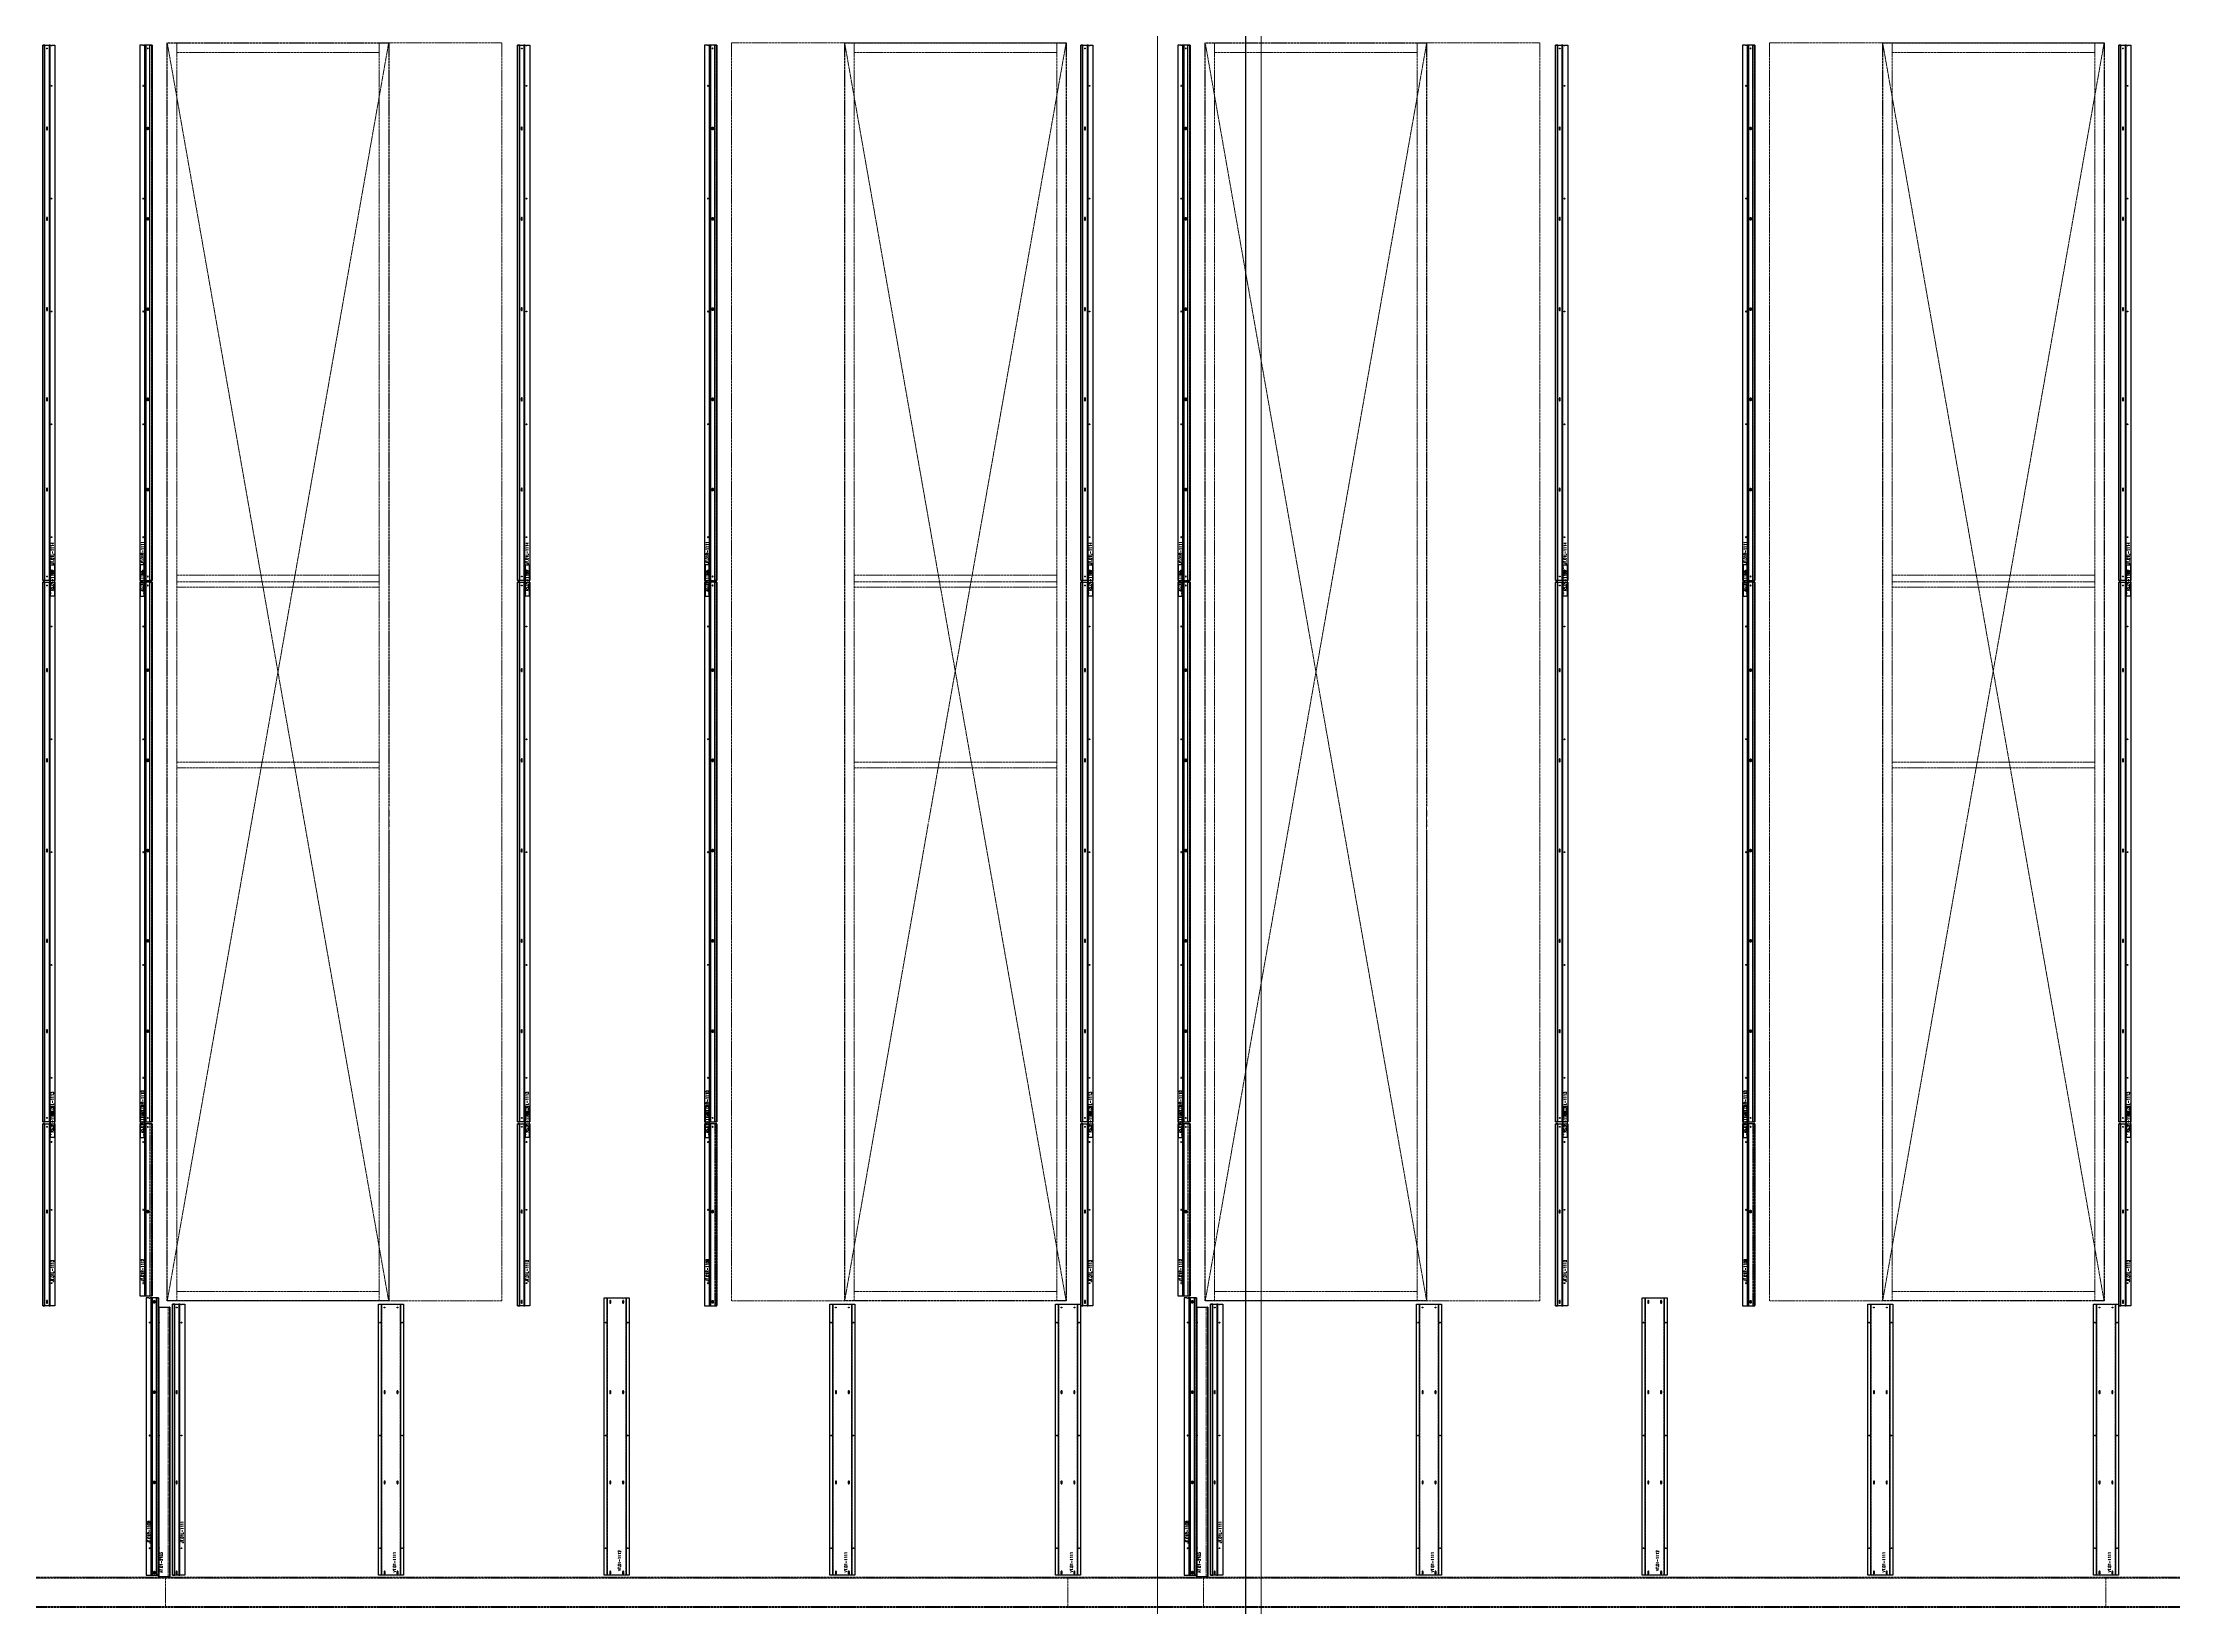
# Model space of a CAD drawing. Header units: inches. Extents: x 1191 to 4278, y -4365 to 1348.
# Drawn here: x 2783 to 3350, y -157 to 259 of the extents above; entities that cross this region are included whole.
import ezdxf

# ---------------------------------------------------------------- set-up
doc = ezdxf.new("R2010")
doc.units = ezdxf.units.IN
doc.header["$MEASUREMENT"] = 0
for name, pattern in [('NBK_Center', [0.541667, 0.333333, -0.0625, 0.083333, -0.0625]), ('NBK_Center2', [0.270833, 0.166667, -0.03125, 0.041667, -0.03125]), ('NBK_Hidden', [0.125, 0.083333, -0.041667]), ('NBK_Hidden2', [0.0625, 0.041667, -0.020833])]:
    doc.linetypes.add(name, pattern=pattern)
doc.layers.get('Defpoints').update_dxf_attribs({"color": 250, "lineweight": 0})
for name, color, linetype, lineweight in [('!Bracket', 11, 'Continuous', 25), ('!Clip - bent', 20, 'Continuous', 25), ('!Dimension', 50, 'Continuous', 5), ('!Extrusion', 140, 'Continuous', 25), ('!Flashing', 40, 'Continuous', 25), ('!Linetype_Center', 220, 'NBK_Center', 9), ('!Linetype_Center2', 222, 'NBK_Center2', 9), ('!Linetype_Hidden', 210, 'NBK_Hidden', 9), ('!Misc2', 252, 'NBK_Hidden2', 5)]:
    doc.layers.add(name, color=color, linetype=linetype, lineweight=lineweight)
doc.styles.add('Romans', font='romans.shx', dxfattribs={"width": 0.8})

# ---------------------------------------------------------------- blocks, each defined once
blk = doc.blocks.new('A$C5F0FBCA1')
at = {"lineweight": 30}
for p, q in [((-1151.5, 193.5), (-1151.5, 528)), ((-1151.5, 528), (-1092.63, 528)), ((-1092.63, 528), (-1092.63, 324.78)), ((-971.38, 193.5), (-971.38, 528)), ((-971.38, 528), (-912.5, 528)), ((-912.5, 528), (-912.5, 193.5)), ((-875.5, 193.5), (-875.5, 528)), ((-875.5, 528), (-816.63, 528)), ((-816.63, 528), (-816.63, 324.78)), ((-695.38, 193.5), (-695.38, 528)), ((-695.38, 528), (-636.5, 528)), ((-636.5, 528), (-636.5, 193.5)), ((-1092.63, 324.02), (-1092.63, 322.23)), ((-816.63, 324.02), (-816.63, 322.23)), ((-1092.63, 321.48), (-1092.63, 319.5)), ((-1092.63, 318.75), (-1092.63, 193.5)), ((-816.63, 321.48), (-816.63, 319.5)), ((-816.63, 318.75), (-816.63, 193.5)), ((-1092.63, 193.5), (-1151.5, 193.5)), ((-912.5, 193.5), (-971.38, 193.5)), ((-816.63, 193.5), (-875.5, 193.5)), ((-636.5, 193.5), (-695.38, 193.5))]:
    blk.add_line(p, q, dxfattribs=at)
for p, q in [((-1151.5, 193.5), (-1092.63, 528)), ((-1151.5, 528), (-1092.63, 193.5)), ((-971.38, 528), (-912.5, 193.5)), ((-949.08, 320.81), (-912.5, 528)), ((-875.5, 193.5), (-816.63, 528)), ((-875.5, 528), (-816.63, 193.5)), ((-695.38, 528), (-636.5, 193.5)), ((-673.08, 320.81), (-636.5, 528)), ((-971.38, 193.5), (-949.13, 320.54)), ((-695.38, 193.5), (-673.13, 320.54))]:
    blk.add_line(p, q)
blk = doc.blocks.new('A$C5F5DB627')
for p, q in [((1416.5, 746.4), (1505.5, 746.4)), ((1416.5, 411.9), (1416.5, 746.4)), ((1419, 411.9), (1419, 746.4)), ((1419, 743.9), (1472.87, 743.9)), ((1472.87, 746.4), (1472.87, 411.9)), ((1475.37, 746.4), (1475.37, 411.9)), ((1505.5, 746.4), (1505.5, 411.9)), ((1566.5, 746.4), (1655.5, 746.4)), ((1566.5, 411.9), (1566.5, 746.4)), ((1596.62, 411.9), (1596.62, 746.4)), ((1599.12, 746.4), (1599.12, 411.9)), ((1653, 743.9), (1599.12, 743.9)), ((1653, 746.4), (1653, 411.9)), ((1655.5, 746.4), (1655.5, 411.9)), ((1692.5, 411.9), (1692.5, 746.4)), ((1692.5, 746.4), (1781.5, 746.4)), ((1695, 411.9), (1695, 746.4)), ((1695, 743.9), (1748.87, 743.9)), ((1748.87, 746.4), (1748.87, 411.9)), ((1751.37, 746.4), (1751.37, 411.9)), ((1781.5, 746.4), (1781.5, 411.9)), ((1842.5, 746.4), (1931.5, 746.4)), ((1842.5, 411.9), (1842.5, 746.4)), ((1872.62, 411.9), (1872.62, 746.4)), ((1875.12, 411.9), (1875.12, 746.4)), ((1929, 743.9), (1875.12, 743.9)), ((1929, 746.4), (1929, 411.9)), ((1931.5, 746.4), (1931.5, 411.9)), ((1419, 604.9), (1472.87, 604.9)), ((1419, 603.15), (1472.87, 603.15)), ((1472.87, 601.65), (1419, 601.65)), ((1653, 604.9), (1599.12, 604.9)), ((1599.12, 603.15), (1653, 603.15)), ((1653, 601.65), (1599.12, 601.65)), ((1929, 604.9), (1875.12, 604.9)), ((1875.12, 603.15), (1929, 603.15)), ((1929, 601.65), (1875.12, 601.65)), ((1419, 555.15), (1472.87, 555.15)), ((1472.87, 553.65), (1419, 553.65)), ((1599.12, 555.15), (1653, 555.15)), ((1653, 553.65), (1599.12, 553.65)), ((1875.12, 555.15), (1929, 555.15)), ((1929, 553.65), (1875.12, 553.65)), ((1472.87, 414.4), (1419, 414.4)), ((1599.12, 414.4), (1653, 414.4)), ((1748.87, 414.4), (1695, 414.4)), ((1875.12, 414.4), (1929, 414.4)), ((1505.5, 411.9), (1416.5, 411.9)), ((1655.5, 411.9), (1566.5, 411.9)), ((1781.5, 411.9), (1692.5, 411.9)), ((1931.5, 411.9), (1842.5, 411.9)), ((2626.05, 338.4), (-69.69, 338.4)), ((2592, 338.15), (588, 338.15)), ((1416, 330.4), (1416, 338.4)), ((1656, 330.4), (1656, 338.4)), ((1692, 330.4), (1692, 338.4)), ((1932, 330.4), (1932, 338.4)), ((2592, 330.65), (588, 330.65)), ((2592, 330.4), (588, 330.4))]:
    blk.add_line(p, q)
blk = doc.blocks.new('WEEP HOLE')
at = {"layer": '!Linetype_Center'}
for p, q in [((-0.22, 0.37), (0.22, 0.37)), ((0, 0.83), (0, -0.08))]:
    blk.add_line(p, q, dxfattribs=at)
at = {"color": 0}
blk.add_lwpolyline([(-0.14, 0.61), (-0.14, 0.14, 0.414214), (0, 0, 0.414214), (0.14, 0.14), (0.14, 0.61, 0.414214), (0, 0.75, 0.414214)], format="xyb", close=True, dxfattribs=at)
blk = doc.blocks.new('TAP HOLE_5mm')
at = {"layer": '!Linetype_Center2'}
for points in [[(-0.18, 0), (0.18, 0)], [(0, 0.18), (0, -0.18)]]:
    blk.add_lwpolyline(points, dxfattribs=at)
blk.add_circle((0, 0), 0.101)
blk = doc.blocks.new('SECTION CLEAR HOLE 1')
at = {"layer": '!Linetype_Center2'}
blk.add_line((-0.33, 0, 0), (0.26, 0, 0), dxfattribs=at)
at = {"layer": '!Misc2'}
blk.add_lwpolyline([(-0.12, 0.1), (0, 0.1), (0, -0.1), (-0.12, -0.1)], close=True, dxfattribs=at)
blk = doc.blocks.new('SLOTTED SECTION1')
at = {"layer": '!Linetype_Center2'}
blk.add_lwpolyline([(-0.24, 0), (0.12, 0)], dxfattribs=at)
at = {"layer": '!Misc2'}
blk.add_lwpolyline([(-0.12, 0.47), (0, 0.47), (0, -0.47), (-0.12, -0.47)], close=True, dxfattribs=at)
blk = doc.blocks.new('SLOTTED HOLE 1')
at = {"layer": '!Linetype_Center'}
for p, q in [((0, 0.55), (0, -0.55)), ((-0.22, 0), (0.22, 0))]:
    blk.add_line(p, q, dxfattribs=at)
at = {"color": 0}
blk.add_lwpolyline([(-0.14, 0.33), (-0.14, -0.33, 0.414214), (0, -0.47, 0.414214), (0.14, -0.33), (0.14, 0.33, 0.414214), (0, 0.47, 0.414214)], format="xyb", close=True, dxfattribs=at)
blk = doc.blocks.new('SL.01-1101')
at = {"layer": '!Bracket'}
for points in [[(4.65, -1.3), (4.65, -0.12), (-3.67, -0.12), (-3.67, -1.3)], [(-3.67, -1.3), (-3.67, -1.18), (4.65, -1.18), (4.65, -1.3)]]:
    blk.add_lwpolyline(points, close=True, dxfattribs=at)
at = {"layer": '!Dimension', "xscale": -1, "rotation": 270}
for name, p in [('SECTION CLEAR HOLE 1', (-2.88, -1.18)), ('SECTION CLEAR HOLE 1', (-1.3, -1.18)), ('SLOTTED SECTION1', (2.15, -1.18)), ('SLOTTED SECTION1', (3.73, -1.18))]:
    blk.add_blockref(name, p, dxfattribs=at)
at = {"layer": '!Extrusion', "xscale": -1, "rotation": 270}
blk.add_blockref('TAP HOLE_5mm', (-2.09, -0.83), dxfattribs=at)
at = {"layer": '!Extrusion', "linetype": 'NBK_Hidden', "xscale": -1, "rotation": 270}
blk.add_blockref('SLOTTED HOLE 1', (2.75, -0.83), dxfattribs=at)
at = {"layer": 'Defpoints', "color": 30, "insert": (0.32, -0.6), "char_height": 0.75, "width": 1.65, "attachment_point": 5, "style": 'Romans'}
blk.add_mtext('AS.01-1101', dxfattribs=at)
blk = doc.blocks.new('JT.01R-1112-')
at = {"layer": '!Extrusion'}
blk.add_lwpolyline([(-2.22, 45.77, -1), (-2.5, 45.77), (-3.25, 45.77), (-3.25, 0), (0, 0), (0, 45.77)], format="xyb", close=True, dxfattribs=at)
blk.add_lwpolyline([(-1.69, 45.77), (-1.69, 0), (-1.95, 0), (-1.95, 45.77), (-1.95, 0), (-1.87, 0), (-1.87, 45.77)], dxfattribs=at)
at = {"layer": '!Extrusion', "linetype": 'NBK_Hidden'}
blk.add_lwpolyline([(-0.57, 45.77), (-0.57, 0), (0, 0), (0, 45.77), (0, 0), (-0.08, 0), (-0.08, 45.77)], dxfattribs=at)
at = {"layer": '!Extrusion', "xscale": -1}
for name, p in [('TAP HOLE_5mm', (-2.36, 40.93)), ('TAP HOLE_5mm', (-1.13, 44.94)), ('TAP HOLE_5mm', (-2.36, 22.91)), ('WEEP HOLE', (-1.13, 22.06)), ('TAP HOLE_5mm', (-2.36, 3.38))]:
    blk.add_blockref(name, p, dxfattribs=at)
at = {"color": 144, "rotation": 90}
blk.add_blockref('SL.01-1101', (-3.25, 45.77), dxfattribs=at)
at = {"layer": 'Defpoints', "color": 5, "insert": (-2.54, 6.85), "char_height": 0.75, "width": 1.65, "attachment_point": 5, "rotation": 90, "style": 'Romans'}
blk.add_mtext('JT.01R-1112', dxfattribs=at)
blk = doc.blocks.new('JT.01R-1110-')
at = {"layer": '!Extrusion'}
blk.add_lwpolyline([(0, 0), (0, 143.5), (-2.22, 143.5, -1), (-2.5, 143.5), (-3.25, 143.5), (-3.25, 0)], format="xyb", close=True, dxfattribs=at)
for points in [[(-1.95, 0), (-1.95, 143.5), (-1.69, 143.5), (-1.69, 0)], [(-0.57, 0), (-0.57, 143.5), (0, 143.5), (0, 0)]]:
    blk.add_lwpolyline(points, close=True, dxfattribs=at)
at = {"layer": '!Extrusion', "linetype": 'NBK_Hidden'}
for points in [[(-1.95, 0), (-1.95, 143.5), (-1.87, 143.5), (-1.87, 0)], [(-0.08, 0), (-0.08, 143.5), (0, 143.5), (0, 0)]]:
    blk.add_lwpolyline(points, close=True, dxfattribs=at)
at = {"layer": '!Extrusion', "xscale": -1}
for name, p in [('TAP HOLE_5mm', (-1.13, 142.67)), ('TAP HOLE_5mm', (-2.36, 131.75)), ('WEEP HOLE', (-1.13, 119.78)), ('TAP HOLE_5mm', (-2.36, 101.75)), ('WEEP HOLE', (-1.13, 95.78)), ('TAP HOLE_5mm', (-2.36, 71.75)), ('WEEP HOLE', (-1.13, 71.78)), ('WEEP HOLE', (-1.13, 47.78)), ('TAP HOLE_5mm', (-2.36, 41.75)), ('WEEP HOLE', (-1.13, 23.78)), ('TAP HOLE_5mm', (-2.36, 11.75)), ('TAP HOLE_5mm', (-1.13, 1.06))]:
    blk.add_blockref(name, p, dxfattribs=at)
at = {"color": 144, "rotation": 90}
blk.add_blockref('SL.01-1101', (-3.25, 143.5), dxfattribs=at)
at = {"layer": 'Defpoints', "color": 5, "insert": (-2.54, 5.38), "char_height": 0.75, "width": 1.65, "attachment_point": 5, "rotation": 90, "style": 'Romans'}
blk.add_mtext('JT.01R-1110', dxfattribs=at)
blk = doc.blocks.new('AS.01-1100')
at = {"layer": '!Bracket'}
for points in [[(-1.3, 4.65), (-0.12, 4.65), (-0.12, -3.67), (-1.3, -3.67)], [(-1.3, -3.67), (-1.18, -3.67), (-1.18, 4.65), (-1.3, 4.65)]]:
    blk.add_lwpolyline(points, close=True, dxfattribs=at)
at = {"layer": '!Dimension'}
for name, p in [('SLOTTED SECTION1', (-1.18, 3.73)), ('SLOTTED SECTION1', (-1.18, 2.15)), ('SECTION CLEAR HOLE 1', (-1.18, -1.3)), ('SECTION CLEAR HOLE 1', (-1.18, -2.88))]:
    blk.add_blockref(name, p, dxfattribs=at)
at = {"layer": '!Extrusion', "linetype": 'NBK_Hidden'}
blk.add_blockref('SLOTTED HOLE 1', (-0.83, 2.75), dxfattribs=at)
at = {"layer": '!Extrusion', "rotation": 360}
blk.add_blockref('TAP HOLE_5mm', (-0.83, -2.09), dxfattribs=at)
at = {"layer": 'Defpoints', "color": 30, "insert": (-0.71, 0.49), "char_height": 0.75, "width": 1.65, "attachment_point": 5, "rotation": 90, "style": 'Romans'}
blk.add_mtext('AS.01-1100', dxfattribs=at)
blk = doc.blocks.new('JT.01L-1113')
at = {"layer": '!Extrusion'}
blk.add_lwpolyline([(0, 0), (0, 143.5), (2.22, 143.5, 1), (2.5, 143.5), (3.25, 143.5), (3.25, 0)], format="xyb", close=True, dxfattribs=at)
at = {"layer": '!Extrusion', "linetype": 'NBK_Hidden'}
for points in [[(0.08, 0), (0.08, 143.5), (0, 143.5), (0, 0)], [(1.95, 0), (1.95, 143.5), (1.87, 143.5), (1.87, 0)]]:
    blk.add_lwpolyline(points, close=True, dxfattribs=at)
at = {"layer": '!Extrusion'}
for points in [[(0.57, 0), (0.57, 143.5), (0, 143.5), (0, 0)], [(1.95, 0), (1.95, 143.5), (1.69, 143.5), (1.69, 0)]]:
    blk.add_lwpolyline(points, close=True, dxfattribs=at)
at = {"layer": '!Dimension'}
blk.add_blockref('AS.01-1100', (3.25, 143.5), dxfattribs=at)
at = {"layer": '!Extrusion', "rotation": 360}
for p in [(1.13, 142.67), (2.36, 131.75), (2.36, 101.75), (2.36, 71.75), (2.36, 41.75), (2.36, 11.75), (1.13, 1.06)]:
    blk.add_blockref('TAP HOLE_5mm', p, dxfattribs=at)
at = {"layer": '!Extrusion'}
for p in [(1.13, 119.78), (1.13, 95.78), (1.13, 71.78), (1.13, 47.78), (1.13, 23.78)]:
    blk.add_blockref('WEEP HOLE', p, dxfattribs=at)
at = {"layer": 'Defpoints', "color": 2, "insert": (2.54, 5.08), "char_height": 0.75, "width": 1.65, "attachment_point": 5, "rotation": 90, "style": 'Romans'}
blk.add_mtext('JT.01L-1113', dxfattribs=at)
blk = doc.blocks.new('JT.01L-1114')
at = {"layer": '!Extrusion'}
blk.add_lwpolyline([(-3.25, 0), (-3.25, 142.35), (-1.02, 142.35, 1), (-0.75, 142.35), (0, 142.35), (0, 0)], format="xyb", close=True, dxfattribs=at)
at = {"layer": '!Extrusion', "linetype": 'NBK_Hidden'}
for points in [[(-3.17, 0), (-3.17, 142.35), (-3.25, 142.35), (-3.25, 0)], [(-1.3, 0), (-1.3, 142.35), (-1.38, 142.35), (-1.38, 0)]]:
    blk.add_lwpolyline(points, close=True, dxfattribs=at)
at = {"layer": '!Extrusion'}
for points in [[(-2.68, 0), (-2.68, 142.35), (-3.25, 142.35), (-3.25, 0)], [(-1.3, 0), (-1.3, 142.35), (-1.56, 142.35), (-1.56, 0)]]:
    blk.add_lwpolyline(points, close=True, dxfattribs=at)
at = {"layer": '!Extrusion', "rotation": 360}
for p in [(-2.12, 141.48), (-0.89, 131.52), (-0.89, 101.52), (-0.89, 71.52), (-0.89, 41.52), (-0.89, 11.52), (-2.12, 1.06)]:
    blk.add_blockref('TAP HOLE_5mm', p, dxfattribs=at)
at = {"layer": '!Extrusion'}
for p in [(-2.12, 119.78), (-2.12, 95.78), (-2.12, 71.78), (-2.12, 47.78), (-2.12, 23.78)]:
    blk.add_blockref('WEEP HOLE', p, dxfattribs=at)
at = {"layer": 'Defpoints', "color": 2, "insert": (-0.71, 7.17), "char_height": 0.75, "width": 1.65, "attachment_point": 5, "rotation": 90, "style": 'Romans'}
blk.add_mtext('JT.01L-1114', dxfattribs=at)
blk = doc.blocks.new('JT.01L-1112')
at = {"layer": '!Extrusion'}
blk.add_lwpolyline([(-1.02, 48.4, 1), (-0.75, 48.4), (0, 48.4), (0, 0), (-3.25, 0), (-3.25, 48.4)], format="xyb", close=True, dxfattribs=at)
for points in [[(-3.25, 48.4), (-3.25, 0), (-2.68, 0), (-2.68, 48.4)], [(-1.56, 48.4), (-1.56, 0), (-1.3, 0), (-1.3, 48.4)]]:
    blk.add_lwpolyline(points, close=True, dxfattribs=at)
at = {"layer": '!Extrusion', "linetype": 'NBK_Hidden'}
blk.add_lwpolyline([(-3.25, 48.4), (-3.25, 0), (-3.17, 0), (-3.17, 48.4)], dxfattribs=at)
blk.add_lwpolyline([(-1.38, 48.4), (-1.38, 0), (-1.3, 0), (-1.3, 48.4)], close=True, dxfattribs=at)
at = {"layer": '!Dimension'}
blk.add_blockref('AS.01-1100', (0, 48.4), dxfattribs=at)
at = {"layer": '!Extrusion', "rotation": 360}
for p in [(-2.12, 47.57), (-0.89, 43.56), (-0.89, 25.54), (-0.89, 6)]:
    blk.add_blockref('TAP HOLE_5mm', p, dxfattribs=at)
at = {"layer": '!Extrusion'}
for p in [(-2.12, 24.68), (-2.12, 0.68)]:
    blk.add_blockref('WEEP HOLE', p, dxfattribs=at)
at = {"layer": 'Defpoints', "color": 2, "insert": (-0.71, 9.28), "char_height": 0.75, "width": 1.65, "attachment_point": 5, "rotation": 90, "style": 'Romans'}
blk.add_mtext('JT.01L-1112', dxfattribs=at)
blk = doc.blocks.new('JT.01R-1109-')
at = {"layer": '!Extrusion'}
blk.add_lwpolyline([(1.02, 48.4, -1), (0.75, 48.4), (0, 48.4), (0, 0), (3.25, 0), (3.25, 48.4)], format="xyb", close=True, dxfattribs=at)
blk.add_lwpolyline([(1.56, 48.4), (1.56, 0), (1.3, 0), (1.3, 48.4), (1.3, 0), (1.38, 0), (1.38, 48.4)], dxfattribs=at)
at = {"layer": '!Extrusion', "linetype": 'NBK_Hidden'}
blk.add_lwpolyline([(2.68, 48.4), (2.68, 0), (3.25, 0), (3.25, 48.4), (3.25, 0), (3.17, 0), (3.17, 48.4)], dxfattribs=at)
at = {"layer": '!Extrusion', "xscale": -1}
for name, p in [('TAP HOLE_5mm', (2.12, 47.57)), ('TAP HOLE_5mm', (0.89, 43.56)), ('TAP HOLE_5mm', (0.89, 25.54)), ('WEEP HOLE', (2.12, 24.68)), ('TAP HOLE_5mm', (0.89, 6)), ('WEEP HOLE', (2.12, 0.68))]:
    blk.add_blockref(name, p, dxfattribs=at)
at = {"color": 144, "rotation": 90}
blk.add_blockref('SL.01-1101', (0, 48.4), dxfattribs=at)
at = {"layer": 'Defpoints', "color": 5, "insert": (0.71, 9.47), "char_height": 0.75, "width": 1.65, "attachment_point": 5, "rotation": 90, "style": 'Romans'}
blk.add_mtext('JT.01R-1109', dxfattribs=at)
blk = doc.blocks.new('JT.01R-1111-')
at = {"layer": '!Extrusion'}
blk.add_lwpolyline([(3.25, 0), (3.25, 142.35), (1.02, 142.35, -1), (0.75, 142.35), (0, 142.35), (0, 0)], format="xyb", close=True, dxfattribs=at)
for points in [[(1.3, 0), (1.3, 142.35), (1.56, 142.35), (1.56, 0)], [(2.68, 0), (2.68, 142.35), (3.25, 142.35), (3.25, 0)]]:
    blk.add_lwpolyline(points, close=True, dxfattribs=at)
at = {"layer": '!Extrusion', "linetype": 'NBK_Hidden'}
for points in [[(1.3, 0), (1.3, 142.35), (1.38, 142.35), (1.38, 0)], [(3.17, 0), (3.17, 142.35), (3.25, 142.35), (3.25, 0)]]:
    blk.add_lwpolyline(points, close=True, dxfattribs=at)
at = {"layer": '!Extrusion', "xscale": -1}
for name, p in [('TAP HOLE_5mm', (2.12, 141.48)), ('TAP HOLE_5mm', (0.89, 131.52)), ('WEEP HOLE', (2.12, 119.78)), ('TAP HOLE_5mm', (0.89, 101.52)), ('WEEP HOLE', (2.12, 95.78)), ('TAP HOLE_5mm', (0.89, 71.52)), ('WEEP HOLE', (2.12, 71.78)), ('WEEP HOLE', (2.12, 47.78)), ('TAP HOLE_5mm', (0.89, 41.52)), ('WEEP HOLE', (2.12, 23.78)), ('TAP HOLE_5mm', (0.89, 11.52)), ('TAP HOLE_5mm', (2.12, 1.06))]:
    blk.add_blockref(name, p, dxfattribs=at)
at = {"layer": 'Defpoints', "color": 5, "insert": (0.71, 7.38), "char_height": 0.75, "width": 1.65, "attachment_point": 5, "rotation": 90, "style": 'Romans'}
blk.add_mtext('JT.01R-1111', dxfattribs=at)
blk = doc.blocks.new('VT.01-1118')
at = {"layer": '!Extrusion'}
blk.add_lwpolyline([(3.33, 0), (-3.33, 0), (-3.33, 73.75), (1.58, 73.75, 1), (1.86, 73.75), (3.33, 73.75)], format="xyb", close=True, dxfattribs=at)
blk.add_lwpolyline([(1.86, 73.75), (2.54, 73.75), (2.54, 0), (-2.54, 0), (-2.54, 73.75), (1.58, 73.75)], dxfattribs=at)
at = {"layer": '!Extrusion', "linetype": 'NBK_Hidden'}
blk.add_lwpolyline([(1.86, 73.75), (2.46, 73.75), (2.46, 0), (-2.46, 0), (-2.46, 73.75), (1.58, 73.75)], dxfattribs=at)
at = {"layer": '!Extrusion', "rotation": 360}
for name, p in [('WEEP HOLE', (-1.72, 72.3)), ('WEEP HOLE', (1.72, 72.3)), ('TAP HOLE_5mm', (-2.93, 67.16)), ('TAP HOLE_5mm', (2.93, 67.16)), ('WEEP HOLE', (-1.72, 48.3)), ('WEEP HOLE', (1.72, 48.3)), ('TAP HOLE_5mm', (-2.93, 37.16)), ('TAP HOLE_5mm', (2.93, 37.16)), ('WEEP HOLE', (-1.72, 24.3)), ('WEEP HOLE', (1.72, 24.3)), ('TAP HOLE_5mm', (-2.93, 7.16)), ('TAP HOLE_5mm', (2.93, 7.16)), ('WEEP HOLE', (-1.72, 0.29)), ('WEEP HOLE', (1.72, 0.29))]:
    blk.add_blockref(name, p, dxfattribs=at)
at = {"layer": 'Defpoints', "color": 1, "insert": (0.73, 3.87), "char_height": 0.75, "width": 1.65, "attachment_point": 5, "rotation": 90, "style": 'Romans'}
blk.add_mtext('VT.01-1112', dxfattribs=at)
blk = doc.blocks.new('VT.01-1111-')
at = {"layer": '!Extrusion'}
blk.add_lwpolyline([(3.33, 0), (-3.33, 0), (-3.33, 72.06), (1.58, 72.06, 1), (1.86, 72.06), (3.33, 72.06)], format="xyb", close=True, dxfattribs=at)
blk.add_lwpolyline([(1.86, 72.06), (2.54, 72.06), (2.54, 0), (-2.54, 0), (-2.54, 72.06), (1.58, 72.06)], dxfattribs=at)
at = {"layer": '!Extrusion', "linetype": 'NBK_Hidden'}
blk.add_lwpolyline([(1.86, 72.06), (2.46, 72.06), (2.46, 0), (-2.46, 0), (-2.46, 72.06), (1.58, 72.06)], dxfattribs=at)
at = {"layer": '!Extrusion', "rotation": 360}
for name, p in [('TAP HOLE_5mm', (-1.72, 71.18)), ('TAP HOLE_5mm', (1.72, 71.18)), ('TAP HOLE_5mm', (-2.93, 67.16)), ('TAP HOLE_5mm', (2.93, 67.16)), ('WEEP HOLE', (-1.72, 48.3)), ('WEEP HOLE', (1.72, 48.3)), ('TAP HOLE_5mm', (-2.93, 37.16)), ('TAP HOLE_5mm', (2.93, 37.16)), ('WEEP HOLE', (-1.72, 24.3)), ('WEEP HOLE', (1.72, 24.3)), ('TAP HOLE_5mm', (-2.93, 7.16)), ('TAP HOLE_5mm', (2.93, 7.16)), ('WEEP HOLE', (-1.72, 0.29)), ('WEEP HOLE', (1.72, 0.29))]:
    blk.add_blockref(name, p, dxfattribs=at)
at = {"layer": 'Defpoints', "color": 1, "insert": (0.93, 3.47), "char_height": 0.75, "width": 1.65, "attachment_point": 5, "rotation": 90, "style": 'Romans'}
blk.add_mtext('VT.01-1111', dxfattribs=at)
blk = doc.blocks.new('JT.01L-1111')
at = {"layer": '!Extrusion'}
for points in [[(-2.68, 72.06), (-3.25, 72.06), (-3.25, 0), (-2.68, 0)], [(-1.56, 0), (-1.3, 0), (-1.3, 72.06), (-1.56, 72.06)]]:
    blk.add_lwpolyline(points, close=True, dxfattribs=at)
at = {"layer": '!Extrusion', "linetype": 'NBK_Hidden'}
for points in [[(-3.25, 0), (-3.17, 0), (-3.17, 72.06), (-3.25, 72.06)], [(-1.38, 0), (-1.3, 0), (-1.3, 72.06), (-1.38, 72.06)]]:
    blk.add_lwpolyline(points, close=True, dxfattribs=at)
at = {"layer": '!Extrusion'}
blk.add_lwpolyline([(0, 72.06), (0, 0), (-3.25, 0), (-3.25, 72.06), (-1.02, 72.06, 1), (-0.75, 72.06)], format="xyb", close=True, dxfattribs=at)
at = {"layer": '!Extrusion', "rotation": 360}
for p in [(-2.12, 71.18), (-0.89, 67.16), (-0.89, 37.16), (-0.89, 7.16)]:
    blk.add_blockref('TAP HOLE_5mm', p, dxfattribs=at)
at = {"layer": '!Extrusion'}
for p in [(-2.12, 48.3), (-2.12, 24.3), (-2.12, 0.29)]:
    blk.add_blockref('WEEP HOLE', p, dxfattribs=at)
at = {"layer": 'Defpoints', "color": 2, "insert": (-0.71, 11.47), "char_height": 0.75, "width": 1.65, "attachment_point": 5, "rotation": 90, "style": 'Romans'}
blk.add_mtext('JT.01L-1111', dxfattribs=at)
blk = doc.blocks.new('JT.01R-1108-')
at = {"layer": '!Extrusion'}
blk.add_lwpolyline([(0, 73.75), (0, 0), (3.25, 0), (3.25, 73.75), (1.02, 73.75, -1), (0.75, 73.75)], format="xyb", close=True, dxfattribs=at)
for points in [[(1.56, 0), (1.3, 0), (1.3, 73.75), (1.56, 73.75)], [(2.68, 73.75), (3.25, 73.75), (3.25, 0), (2.68, 0)]]:
    blk.add_lwpolyline(points, close=True, dxfattribs=at)
at = {"layer": '!Extrusion', "linetype": 'NBK_Hidden'}
for points in [[(1.38, 0), (1.3, 0), (1.3, 73.75), (1.38, 73.75)], [(3.25, 0), (3.17, 0), (3.17, 73.75), (3.25, 73.75)]]:
    blk.add_lwpolyline(points, close=True, dxfattribs=at)
at = {"layer": '!Extrusion', "xscale": -1}
for name, p in [('WEEP HOLE', (2.12, 72.3)), ('TAP HOLE_5mm', (0.89, 67.16)), ('WEEP HOLE', (2.12, 48.3)), ('TAP HOLE_5mm', (0.89, 37.16)), ('WEEP HOLE', (2.12, 24.3)), ('TAP HOLE_5mm', (0.89, 7.16)), ('WEEP HOLE', (2.12, 0.29))]:
    blk.add_blockref(name, p, dxfattribs=at)
at = {"layer": 'Defpoints', "color": 5, "insert": (0.71, 11.47), "char_height": 0.75, "width": 1.65, "attachment_point": 5, "rotation": 90, "style": 'Romans'}
blk.add_mtext('JT.01R-1108', dxfattribs=at)
blk = doc.blocks.new('NORTH TRACKS')
at = {"layer": '!Clip - bent', "color": 3}
for name, p in [('JT.01L-1113', (813.39, 369.58)), ('JT.01R-1110-', (842.46, 369.58)), ('JT.01L-1113', (939.64, 369.58)), ('JT.01R-1110-', (992.64, 369.58)), ('JT.01L-1113', (1089.39, 369.58)), ('JT.01R-1110-', (1118.46, 369.58)), ('JT.01L-1113', (1215.64, 369.58)), ('JT.01R-1110-', (1268.64, 369.58)), ('JT.01L-1113', (1365.39, 369.58)), ('JT.01R-1112-', (842.46, 323.31)), ('JT.01R-1112-', (1118.46, 323.31))]:
    blk.add_blockref(name, p, dxfattribs=at)
at = {"layer": '!Dimension'}
for name, p in [('JT.01L-1114', (816.64, 513.58)), ('JT.01R-1111-', (839.21, 513.58)), ('JT.01L-1114', (942.89, 513.58)), ('JT.01R-1111-', (989.39, 513.58)), ('JT.01L-1114', (1092.64, 513.58)), ('JT.01R-1111-', (1115.21, 513.58)), ('JT.01L-1114', (1218.89, 513.58)), ('JT.01R-1111-', (1265.39, 513.58)), ('JT.01L-1114', (1368.64, 513.58)), ('JT.01L-1112', (816.64, 320.69)), ('JT.01L-1112', (942.89, 320.69)), ('JT.01R-1109-', (989.39, 320.69)), ('JT.01L-1112', (1092.64, 320.69)), ('JT.01L-1112', (1218.89, 320.69)), ('JT.01R-1109-', (1265.39, 320.69)), ('JT.01L-1112', (1368.64, 320.69)), ('JT.01R-1108-', (840.92, 249.06)), ('JT.01L-1111', (851.15, 249.06)), ('VT.01-1111-', (906, 249.06)), ('VT.01-1118', (966, 249.06)), ('VT.01-1111-', (1026, 249.06)), ('VT.01-1111-', (1086, 249.06)), ('JT.01R-1108-', (1116.92, 249.06)), ('JT.01L-1111', (1127.15, 249.06)), ('VT.01-1111-', (1182, 249.06)), ('VT.01-1118', (1242, 249.06)), ('VT.01-1111-', (1302, 249.06)), ('VT.01-1111-', (1362, 249.06))]:
    blk.add_blockref(name, p, dxfattribs=at)
blk = doc.blocks.new('HOLE FLASHING')
at = {"layer": '!Linetype_Center2'}
blk.add_line((-0.31, 0), (0.26, 0), dxfattribs=at)
at = {"layer": '!Misc2'}
blk.add_lwpolyline([(-0.06, 0.1), (0, 0.1), (0, -0.1), (-0.06, -0.1)], close=True, dxfattribs=at)
blk = doc.blocks.new('AT.01-2103')
at = {"layer": '!Flashing', "color": 2}
for points in [[(0, 71.25), (2.99, 71.25), (2.99, -0.43), (0, -0.43)], [(0, 71.25), (0.06, 71.25), (0.06, -0.43), (0, -0.43)], [(2.94, -0.43), (2.99, -0.43), (2.99, 71.25), (2.94, 71.25)]]:
    blk.add_lwpolyline(points, close=True, dxfattribs=at)
at = {"layer": '!Linetype_Center'}
blk.add_lwpolyline([(0, 71.25), (2.6, 71.25), (2.6, -0.43), (0, -0.43)], close=True, dxfattribs=at)
at = {"color": 144}
for p in [(0.06, 67.16), (0.06, 37.16), (0.06, 7.16)]:
    blk.add_blockref('HOLE FLASHING', p, dxfattribs=at)
at = {"layer": 'Defpoints', "color": 6, "insert": (0.73, 3.39), "char_height": 0.75, "width": 1.65, "attachment_point": 5, "rotation": 90, "style": 'Romans'}
blk.add_mtext('AT.01-2103', dxfattribs=at)
blk = doc.blocks.new('NORTH MOVEMENT FLASHING')
at = {"color": 144}
for p in [(1342.17, 249.06), (1618.17, 249.06)]:
    blk.add_blockref('AT.01-2103', p, dxfattribs=at)

msp = doc.modelspace()

# ---------------------------------------------------------------- linework, layer by layer
at = {"color": 26}
msp.add_lwpolyline([(1979, -286), (3103, -286), (3103, 314), (1979, 314)], close=True, dxfattribs=at)
at = {"layer": 'Defpoints'}
for points in [[(3079.47, 956.66), (3079.47, -417.4)], [(3107.04, 956.66), (3107.04, -417.4)]]:
    msp.add_lwpolyline(points, dxfattribs=at)

# ---------------------------------------------------------------- block references
at = {"layer": '!Clip - bent', "color": 3}
msp.add_blockref('NORTH TRACKS', (1969.71, -397.29, -1349.31), dxfattribs=at)
at = {"layer": '!Linetype_Hidden'}
for name, p in [('A$C5F5DB627', (1399.71, -487.19)), ('A$C5F0FBCA1', (3967.71, -268.79))]:
    msp.add_blockref(name, p, dxfattribs=at)
at = {"color": 144}
msp.add_blockref('NORTH MOVEMENT FLASHING', (1471.71, -397.29, -1349.31), dxfattribs=at)

doc.saveas('drawing.dxf')
